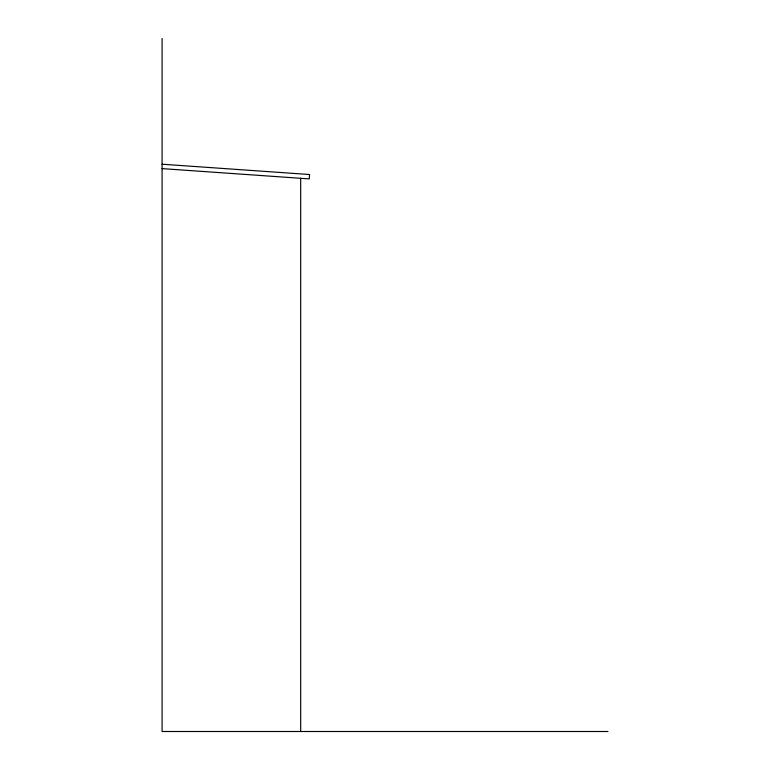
<?xml version="1.0" encoding="UTF-8"?>
<svg xmlns="http://www.w3.org/2000/svg" width="770" height="770" viewBox="0 0 770 770"><rect width="100%" height="100%" fill="white"/><g stroke="black" fill="none" stroke-linecap="round" stroke-linejoin="round"><path stroke-width="1.16" d="M607.915 731.5L162.085 731.5L162.085 38.5M162.085 164.212L309.569 174.52L309.261 178.9L162.085 168.611M300.685 178.255L300.685 731.5"/></g></svg>
